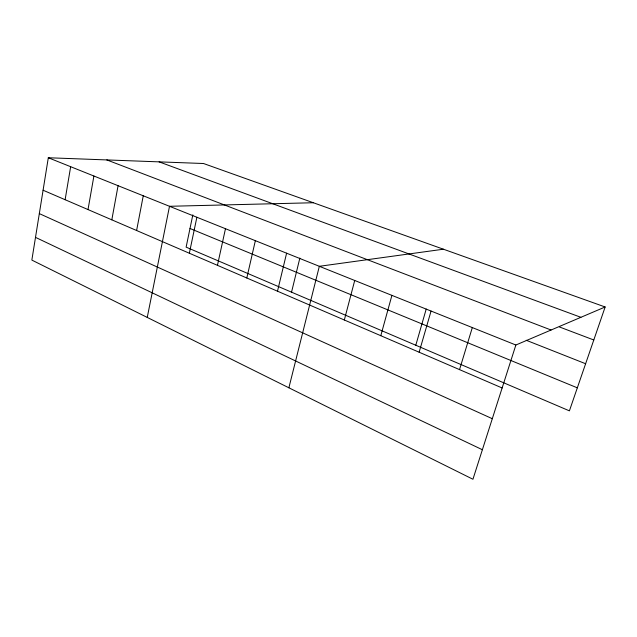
<?xml version="1.0" encoding="UTF-8"?>
<svg xmlns="http://www.w3.org/2000/svg" width="637" height="637" viewBox="0 0 637 637"><rect width="100%" height="100%" fill="white"/><g stroke="black" fill="none" stroke-linecap="round" stroke-linejoin="round"><path stroke-width="0.96" d="M605.15 306.978L203.514 163.51L48.308 157.753L31.85 260.087L472.941 479.247L515.866 345.015L605.15 306.978L569.406 410.857L186.123 247.14L192.828 214.876M65.117 199.715L70.659 166.703M88.01 209.573L93.902 176.011M111.817 219.837L118.076 185.693M136.605 230.514L143.261 195.782M147.243 317.425L169.506 206.292L313.356 202.741M189.348 253.231L196.881 217.257M217.448 265.342L225.474 228.707M246.806 277.987L255.349 240.675M277.493 291.205L286.602 253.192M291.539 292.168L299.852 258.089M288.88 387.79L319.336 266.298L443.432 249.21M344.33 319.997L354.721 280.471M380.791 335.707L391.914 295.369M415.794 345.246L426.217 309.041M419.138 352.221L431.058 311.047M459.532 369.627L472.32 327.569M159.099 161.862L580.912 317.306M559.382 326.94L593.795 339.983M106.817 159.919L551.069 330.014M526.234 340.277L585.618 363.735M48.308 157.753L515.866 345.015M190.001 228.492L577.329 387.829M43.085 190.224L502.131 387.973M39.327 213.61L492.305 418.7M35.505 237.362L482.384 449.73"/></g></svg>
